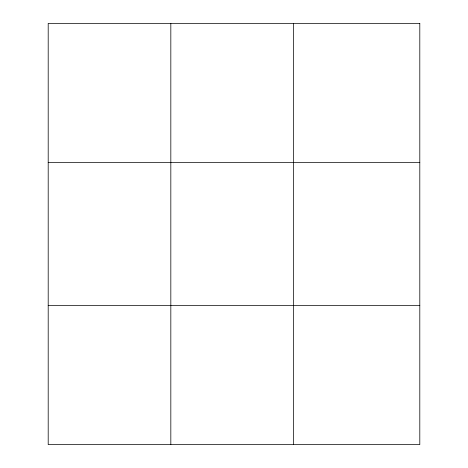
<?xml version="1.0" encoding="UTF-8"?>
<svg xmlns="http://www.w3.org/2000/svg" width="468" height="468" viewBox="0 0 468 468"><rect width="100%" height="100%" fill="white"/><g stroke="black" fill="none" stroke-linecap="round" stroke-linejoin="round"><path stroke-width="0.7" d="M170.826 23.4L170.826 444.6M293.459 23.4L293.459 444.6M48.198 162.396L419.802 162.396M48.198 305.604L419.802 305.604M419.802 23.4L419.802 444.6L48.198 444.6L48.198 23.4L419.802 23.4"/></g></svg>
